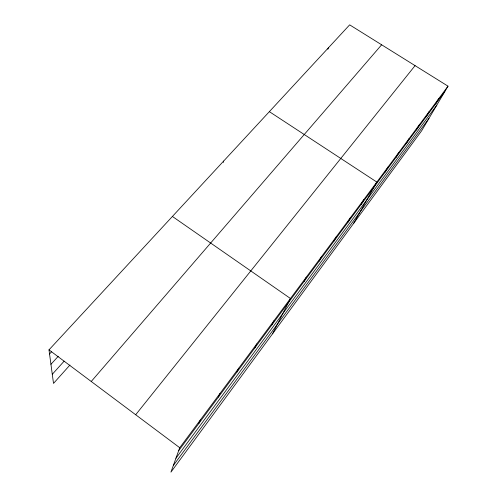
<?xml version="1.0" encoding="UTF-8"?>
<svg xmlns="http://www.w3.org/2000/svg" width="497" height="497" viewBox="0 0 497 497"><rect width="100%" height="100%" fill="white"/><g stroke="black" fill="none" stroke-linecap="round" stroke-linejoin="round"><path stroke-width="0.75" d="M223.296 162.426L223.625 161.09M448.008 86.167L179.74 447.722L170.925 472.15L421.661 130.754L448.008 86.167L349.658 24.85L48.992 349.863L53.514 383.411L69.934 365.046M327.865 49.265L328.393 47.836M198.993 423.282L200.31 419.996M218.431 397.053L219.954 393.518M237.026 371.955L238.74 368.202M254.837 347.925L256.719 343.967M271.902 324.895L273.946 320.758M272.511 333.829L290.459 298.498L172.409 216.456M303.996 281.588L306.307 277.14M319.099 261.205L321.528 256.626M333.624 241.604L336.165 236.901M347.602 222.743L350.236 217.934M361.064 204.571L363.792 199.67M353.609 223.414L376.844 182.076L269.355 111.657M385.113 172.124L387.983 167.067M395.842 157.642L398.768 152.529M406.242 143.608L409.224 138.439M416.331 129.997L419.362 124.772M426.122 116.789L429.197 111.521M435.62 103.96L438.739 98.654M175.938 458.259L436.844 105.06M173.316 465.527L428.967 118.392M178.653 450.729L444.852 91.51M135.681 414.746L415.07 65.635M91.237 381.485L381.634 44.786M52.284 374.297L64.15 361.145M50.936 364.313L58.224 356.318M49.545 353.982L51.645 351.702M48.992 349.863L179.74 447.722"/></g></svg>
